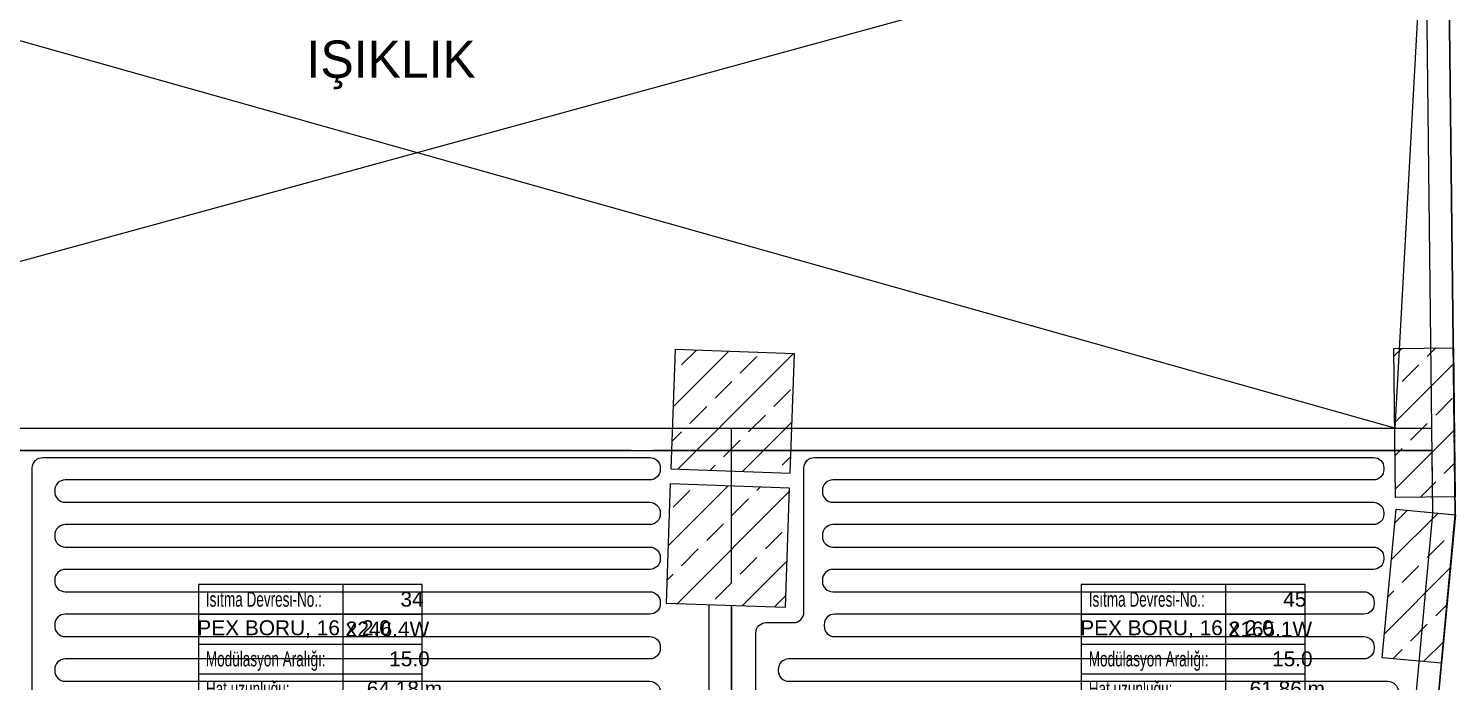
# Model space of a CAD drawing. Header units: centimetres. Extents: x 247996 to 315152, y -468471 to -440326.
# Drawn here: x 285888 to 286843, y -443272 to -442834 of the extents above; entities that cross this region are included whole.
import ezdxf
from ezdxf.enums import TextEntityAlignment as Align

# ---------------------------------------------------------------- set-up
doc = ezdxf.new("R2010")
doc.units = ezdxf.units.CM
for name, color, linetype in [('SCOTT-MKDU0', 50, 'CONTINUOUS'), ('SCOTT-MTY-PEX-BORU', 1, 'CONTINUOUS'), ('SCOTT-MTY-RADYATÖR', 2, 'CONTINUOUS'), ('SCOTT-MTY-VANA', 1, 'Continuous')]:
    doc.layers.add(name, color=color, linetype=linetype)
doc.styles.add('MtXpl_Comic_Sans_MS', font='comic.ttf')
doc.styles.add('MTYCAPLT', font='arial.ttf')

# ---------------------------------------------------------------- blocks, each defined once
blk = doc.blocks.new('MTY-ETIKET')
at = {"layer": 'SCOTT-MTY-RADYATÖR'}
for p, q in [((2.687, 0), (2.687, 8)), ((-7, 6), (8, 6)), ((-7, 4), (8, 4)), ((-7, 2), (8, 2))]:
    blk.add_line(p, q, dxfattribs=at)
blk.add_lwpolyline([(8, 0), (8, 8), (-7, 8), (-7, 0)], close=True, dxfattribs=at)
at = {"layer": 'SCOTT-MTY-RADYATÖR', "style": 'MTYCAPLT', "width": 0.65}
for s, p in [('Isıtma Devresi-No.:', (-6.5, 7)), ('Modülasyon Aralığı:', (-6.5, 3)), ('Hat uzunluğu:', (-6.5, 1))]:
    blk.add_text(s, height=1, rotation=359.99998, dxfattribs=at).set_placement(p, align=Align.MIDDLE_LEFT)
for tag, p in [('NO1_001', (5.8, 6.5)), ('AR_001', (6.25, 2.5)), ('UZ_001', (6.312, 0.509))]:
    blk.add_attdef(tag, p, '', height=1, rotation=359.99998, dxfattribs=at)
at = {"layer": 'SCOTT-MTY-RADYATÖR', "color": 2, "style": 'MTYCAPLT', "width": 0.65}
for tag, p in [('BORU_001', (-7.069, 4.59)), ('YER_001', (2.898, 4.5))]:
    blk.add_attdef(tag, p, '', height=1, dxfattribs=at)

msp = doc.modelspace()

# ---------------------------------------------------------------- linework, layer by layer
at = {"layer": 'SCOTT-MKDU0', "color": 8, "ltscale": 0.03}
for p, q in [((286843.21, -443160.12), (286812.91, -440514.39)), ((286812.91, -440514.39), (286843.21, -443160.12)), ((286828.2, -443159.51), (286798.08, -440529.34)), ((285474.27, -443102.11), (286822.96, -442732.11)), ((286802.68, -443102.11), (285492.99, -442732.87)), ((286822.96, -442732.11), (286802.68, -443102.11)), ((286320.63, -443049.46), (286317.77, -443129.41)), ((286319.25, -443087.79), (286356.31, -443050.74)), ((286400.58, -443052.32), (286320.63, -443049.46)), ((286324.96, -443059.64), (286334.63, -443049.96)), ((286802.07, -443048.68), (286842.07, -443048.22)), ((286803.21, -443148.67), (286802.07, -443048.68)), ((286802.13, -443053.93), (286807.44, -443048.62)), ((286824.48, -443054.02), (286830.15, -443048.36)), ((286842.07, -443048.22), (286843.21, -443148.21)), ((286322.37, -443129.57), (286399.66, -443052.29)), ((286364.25, -443065.25), (286375.47, -443054.02)), ((286397.71, -443132.27), (286400.58, -443052.32)), ((286802.64, -443098.32), (286842.19, -443058.77)), ((286807.65, -443070.86), (286818.87, -443059.64)), ((286347.41, -443082.09), (286358.63, -443070.86)), ((286386.7, -443087.7), (286397.92, -443076.48)), ((286330.57, -443098.93), (286341.8, -443087.7)), ((286830.1, -443093.31), (286841.32, -443082.09)), ((286365.72, -443131.12), (286398.94, -443097.9)), ((286369.86, -443104.54), (286381.08, -443093.31)), ((286813.26, -443110.15), (286824.48, -443098.93)), ((285474.27, -443102.11), (286827.55, -443102.11)), ((286318.42, -443111.07), (286324.96, -443104.54)), ((286358.41, -443205.79), (286358.41, -443102.11)), ((286803.15, -443142.72), (286842.7, -443103.17)), ((285473.51, -443117.11), (286827.72, -443117.11)), ((286291.1, -443117.11), (285796.1, -443117.11)), ((286827.72, -443117.11), (286306.1, -443117.11)), ((286353.02, -443121.38), (286364.25, -443110.15)), ((286802.89, -443120.52), (286807.65, -443115.76)), ((286828.2, -443159.51), (286827.72, -443117.11)), ((286344.05, -443130.35), (286347.41, -443126.99)), ((286392.31, -443126.99), (286398.11, -443121.19)), ((286835.71, -443132.6), (286842.95, -443125.36)), ((286317.77, -443129.41), (286397.71, -443132.27)), ((286317.41, -443139.4), (286314.55, -443219.35)), ((286315.92, -443180.93), (286356.06, -443140.79)), ((286397.36, -443142.26), (286317.41, -443139.4)), ((286319.35, -443155.05), (286330.57, -443143.83)), ((286322.13, -443219.62), (286397.28, -443144.47)), ((286375.47, -443143.83), (286377.74, -443141.56)), ((286394.5, -443222.21), (286397.36, -443142.26)), ((286819.83, -443148.48), (286830.1, -443138.21)), ((286842.54, -443148.22), (286843.2, -443147.56)), ((286358.63, -443160.66), (286369.86, -443149.44)), ((286794.27, -443256.02), (286803.52, -443156.45)), ((286802.67, -443165.65), (286811.15, -443157.16)), ((286843.21, -443148.21), (286803.21, -443148.67)), ((286803.52, -443156.45), (286843.35, -443160.15)), ((286341.8, -443177.5), (286353.02, -443166.28)), ((286455.97, -447327.49), (286843.21, -443160.12)), ((286843.21, -443160.12), (286455.97, -447327.49)), ((286728.64, -444230.95), (286828.2, -443159.51)), ((286743.97, -444065.95), (286828.2, -443159.51)), ((286800.37, -443190.4), (286831.7, -443159.07)), ((286843.35, -443160.15), (286834.1, -443259.72)), ((286381.08, -443183.12), (286392.31, -443171.89)), ((286841.32, -443171.89), (286842.35, -443170.86)), ((286324.96, -443194.34), (286336.18, -443183.12)), ((286824.48, -443188.73), (286835.71, -443177.5)), ((286364.25, -443199.95), (286375.47, -443188.73)), ((286365.48, -443221.17), (286395.61, -443191.04)), ((286807.65, -443205.57), (286818.87, -443194.34)), ((286315.09, -443204.21), (286319.35, -443199.95)), ((286795.77, -443239.9), (286840.05, -443195.61)), ((286347.41, -443216.79), (286358.63, -443205.57)), ((286387.15, -443221.95), (286394.78, -443214.32)), ((286798.07, -443215.15), (286802.03, -443211.18)), ((286314.55, -443219.35), (286394.5, -443222.21)), ((286343.41, -444065.95), (286343.41, -443220.38)), ((286343.41, -444065.95), (286343.41, -443220.38)), ((286358.41, -444065.95), (286358.41, -443220.92)), ((286358.41, -443220.92), (286358.41, -444065.95)), ((286830.1, -443228.02), (286837.75, -443220.36)), ((286813.26, -443244.85), (286824.48, -443233.63)), ((286801.43, -443256.69), (286807.65, -443250.47)), ((286821.97, -443258.59), (286835.45, -443245.11)), ((286834.1, -443259.72), (286794.27, -443256.02))]:
    msp.add_line(p, q, dxfattribs=at)
at = {"layer": 'SCOTT-MTY-PEX-BORU'}
for points in [[(285890.06, -443525.95), (285890.06, -443128.82, -0.414214), (285897.06, -443121.82), (286303.71, -443121.82, -0.414214), (286310.71, -443128.82), (286310.71, -443129.82, -0.414214), (286303.71, -443136.82), (285912.06, -443136.82, 0.414214), (285905.06, -443143.82), (285905.06, -443144.82, 0.414214), (285912.06, -443151.82), (286303.71, -443151.82, -0.414214), (286310.71, -443158.82), (286310.71, -443159.82, -0.414214), (286303.71, -443166.82), (285912.06, -443166.82, 0.414214), (285905.06, -443173.82), (285905.06, -443174.82, 0.414214), (285912.06, -443181.82), (286303.71, -443181.82, -0.414214), (286310.71, -443188.82), (286310.71, -443189.82, -0.414214), (286303.71, -443196.82), (285912.06, -443196.82, 0.414214), (285905.06, -443203.82), (285905.06, -443204.82, 0.414214), (285912.06, -443211.82), (286303.71, -443211.82, -0.414214), (286310.71, -443218.82), (286310.71, -443219.82, -0.414214), (286303.71, -443226.82), (285912.06, -443226.82, 0.414214), (285905.06, -443233.82), (285905.06, -443234.82, 0.414214), (285912.06, -443241.82), (286303.71, -443241.82, -0.414214), (286310.71, -443248.82), (286310.71, -443249.82, -0.414214), (286303.71, -443256.82), (285912.06, -443256.82, 0.414214), (285905.06, -443263.82), (285905.06, -443264.82, 0.414214), (285912.06, -443271.82), (286303.71, -443271.82, -0.414214), (286310.71, -443278.82)], [(286374.7, -443525.95), (286374.7, -443239.46, -0.414214), (286381.7, -443232.46), (286399.91, -443232.46, 0.414214), (286406.91, -443225.46), (286406.91, -443128.82, -0.414214), (286413.91, -443121.82), (286788.35, -443121.82, -0.414214), (286795.35, -443128.82), (286795.35, -443129.82, -0.414214), (286788.35, -443136.82), (286426.32, -443136.82, 0.414214), (286419.32, -443143.82), (286419.32, -443144.82, 0.414214), (286426.32, -443151.82), (286788.35, -443151.82, -0.414214), (286795.35, -443158.82), (286795.35, -443159.82, -0.414214), (286788.35, -443166.82), (286426.32, -443166.82, 0.414214), (286419.32, -443173.82), (286419.32, -443174.82, 0.414214), (286426.32, -443181.82), (286788.35, -443181.82, -0.414214), (286795.35, -443188.82), (286795.35, -443189.82, -0.414214), (286788.35, -443196.82), (286426.32, -443196.82, 0.414214), (286419.32, -443203.82), (286419.32, -443204.82, 0.414214), (286426.32, -443211.82), (286781.87, -443211.82, -0.414214), (286788.87, -443218.82), (286788.87, -443219.82, -0.414214), (286781.87, -443226.82), (286427.46, -443226.82, 0.414214), (286420.46, -443233.82), (286420.46, -443234.82, 0.414214), (286427.46, -443241.82), (286781.87, -443241.82, -0.414214), (286788.87, -443248.82), (286788.87, -443249.82, -0.414214), (286781.87, -443256.82), (286396.7, -443256.82, 0.414214), (286389.7, -443263.82), (286389.7, -443264.82, 0.414214), (286396.7, -443271.82), (286798.08, -443271.82, -0.414214), (286805.08, -443278.82)]]:
    msp.add_lwpolyline(points, format="xyb", dxfattribs=at)

# ---------------------------------------------------------------- block references
at = {"layer": 'SCOTT-MTY-VANA'}
ref = msp.add_blockref('MTY-ETIKET', (286071.3, -443286.82), dxfattribs=dict(at, xscale=10, yscale=10))
ref.add_attrib('UZ_001', '64.18 m', (286114.08, -443281.76), dxfattribs={"layer": 'SCOTT-MTY-RADYATÖR', "height": 10, "rotation": 359.99998, "style": 'MTYCAPLT'})
ref.add_attrib('AR_001', '15.0', (286129.06, -443261.76), dxfattribs={"layer": 'SCOTT-MTY-RADYATÖR', "height": 10, "rotation": 359.99998, "style": 'MTYCAPLT'})
ref.add_attrib('NO1_001', '34', (286136.64, -443221.75), dxfattribs={"layer": 'SCOTT-MTY-RADYATÖR', "height": 10, "rotation": 359.99998, "style": 'MTYCAPLT'})
ref.add_attrib('BORU_001', 'PEX BORU, 16 x 2.0', (286000.61, -443240.92), dxfattribs={"layer": 'SCOTT-MTY-RADYATÖR', "height": 10, "style": 'MTYCAPLT'})
ref.add_attrib('NO_001', 'Z33', (286131.07, -443301.75), dxfattribs={"layer": 'SCOTT-MTY-RADYATÖR', "height": 10, "style": 'MTYCAPLT'})
ref.add_attrib('DERECE_001', '20%%DC', (286126.37, -443321.82), dxfattribs={"layer": 'SCOTT-MTY-RADYATÖR', "height": 10, "style": 'MTYCAPLT'})
ref.add_attrib('KCAL/H:_001', 'Kcal/h:', (286049.38, -443321.82), dxfattribs={"layer": 'SCOTT-MTY-RADYATÖR', "height": 10, "style": 'MTYCAPLT'})
ref.add_attrib('MALZEMECINSI_001', 'Seramik Fayans', (286005.89, -443360.44), dxfattribs={"layer": 'SCOTT-MTY-RADYATÖR', "height": 10, "style": 'MTYCAPLT'})
ref.add_attrib('YER_001', '2246.4W', (286100.04, -443241.76), dxfattribs={"layer": 'SCOTT-MTY-RADYATÖR', "height": 10, "style": 'MTYCAPLT'})
ref = msp.add_blockref('MTY-ETIKET', (286662.71, -443286.82), dxfattribs=dict(at, xscale=10, yscale=10))
ref.add_attrib('UZ_001', '61.86 m', (286705.48, -443281.76), dxfattribs={"layer": 'SCOTT-MTY-RADYATÖR', "height": 10, "rotation": 359.99998, "style": 'MTYCAPLT'})
ref.add_attrib('AR_001', '15.0', (286720.47, -443261.76), dxfattribs={"layer": 'SCOTT-MTY-RADYATÖR', "height": 10, "rotation": 359.99998, "style": 'MTYCAPLT'})
ref.add_attrib('NO1_001', '45', (286727.97, -443221.74), dxfattribs={"layer": 'SCOTT-MTY-RADYATÖR', "height": 10, "rotation": 359.99998, "style": 'MTYCAPLT'})
ref.add_attrib('BORU_001', 'PEX BORU, 16 x 2.0', (286592.02, -443240.92), dxfattribs={"layer": 'SCOTT-MTY-RADYATÖR', "height": 10, "style": 'MTYCAPLT'})
ref.add_attrib('NO_001', 'Z37', (286722.47, -443301.75), dxfattribs={"layer": 'SCOTT-MTY-RADYATÖR', "height": 10, "style": 'MTYCAPLT'})
ref.add_attrib('DERECE_001', '20%%DC', (286717.78, -443321.82), dxfattribs={"layer": 'SCOTT-MTY-RADYATÖR', "height": 10, "style": 'MTYCAPLT'})
ref.add_attrib('KCAL/H:_001', 'Kcal/h:', (286640.78, -443321.82), dxfattribs={"layer": 'SCOTT-MTY-RADYATÖR', "height": 10, "style": 'MTYCAPLT'})
ref.add_attrib('MALZEMECINSI_001', 'Seramik Fayans', (286597.3, -443360.44), dxfattribs={"layer": 'SCOTT-MTY-RADYATÖR', "height": 10, "style": 'MTYCAPLT'})
ref.add_attrib('YER_001', '2165.1W', (286691.44, -443241.76), dxfattribs={"layer": 'SCOTT-MTY-RADYATÖR', "height": 10, "style": 'MTYCAPLT'})

# ---------------------------------------------------------------- texts
at = {"layer": 'SCOTT-MKDU0', "color": 8, "ltscale": 0.03, "style": 'MtXpl_Comic_Sans_MS'}
msp.add_text('IŞIKLIK', height=25, rotation=360, dxfattribs=at).set_placement((286073.75, -442867.29))

doc.saveas('drawing.dxf')
